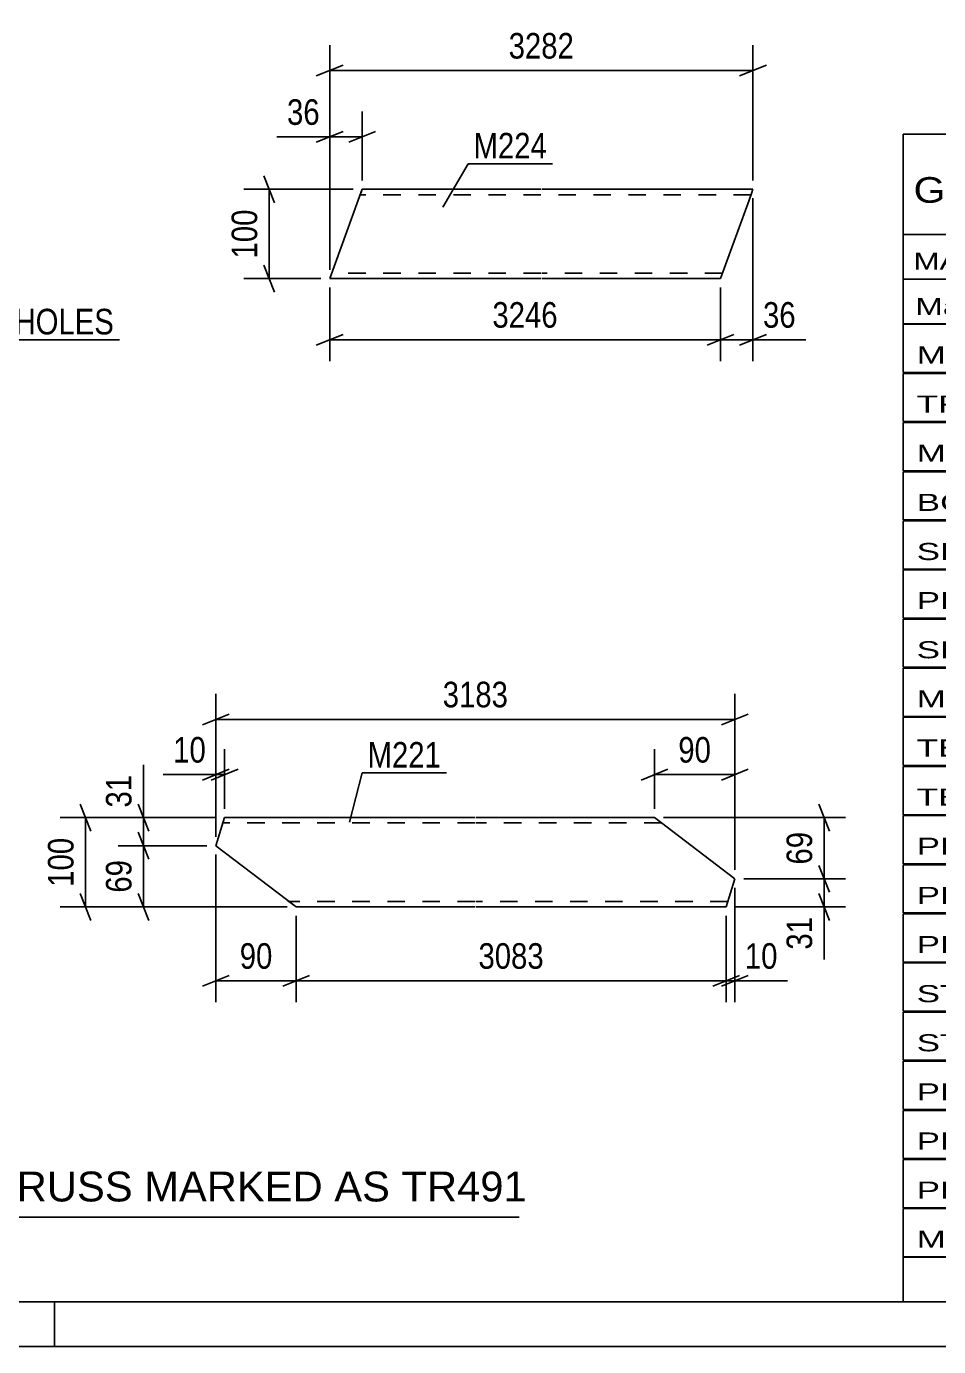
# Model space of a CAD drawing. Header units: millimetres. Extents: x 0 to 841, y 0 to 594.
# Drawn here: x 417.8 to 520, y 0 to 147.8 of the extents above; entities that cross this region are included whole.
import ezdxf

# ---------------------------------------------------------------- set-up
doc = ezdxf.new("R2010")
doc.units = ezdxf.units.MM
doc.linetypes.add('DXK_LINE_DOT2', pattern=[3.9198, 1.9599, -1.9599])
doc.styles.add('Arial', font='ARIAL.TTF', dxfattribs={"height": 0.2})
doc.styles.add('Arial Narrow', font='ARIALN.TTF', dxfattribs={"height": 0.2})

# ---------------------------------------------------------------- blocks, each defined once
blk = doc.blocks.new('Unknown-122569384-1133')
at = {"color": 5, "linetype": 'Continuous'}
for p, q in [((5, 5), (836, 5)), ((421, 0), (421, 5)), ((0, 0), (841, 0))]:
    blk.add_line(p, q, dxfattribs=at)
blk = doc.blocks.new('Part-122569384-7587 - 7581')
at = {"color": 2, "linetype": 'Continuous'}
for p, q in [((455, 128.36), (455.44, 129.56)), ((455.44, 129.56), (475.44, 129.56)), ((475.54, 129.56), (499.18, 129.56)), ((499.05, 129.21), (498.74, 128.36)), ((499.14, 129.47), (499.05, 129.21)), ((499.18, 129.56), (499.14, 129.47)), ((455, 128.36), (451.8, 119.56)), ((495.54, 119.56), (498.74, 128.36)), ((475.44, 119.56), (451.8, 119.56)), ((495.54, 119.56), (475.54, 119.56))]:
    blk.add_line(p, q, dxfattribs=at)
at = {"color": 7, "linetype": 'DXK_LINE_DOT2'}
for p, q in [((475.44, 128.96), (455.22, 128.96)), ((455.4, 129.47), (455.31, 129.21)), ((455.44, 129.56), (455.4, 129.47)), ((498.96, 128.96), (475.54, 128.96)), ((499.18, 129.56), (499.05, 129.21)), ((475.44, 120.16), (452.01, 120.16)), ((495.75, 120.16), (475.54, 120.16))]:
    blk.add_line(p, q, dxfattribs=at)
blk = doc.blocks.new('Part-122569384-19207 - 19206')
at = {"color": 2, "linetype": 'Continuous'}
for p, q in [((439.06, 56.08), (440.04, 59.22)), ((468.05, 59.22), (440.04, 59.22)), ((488.15, 59.22), (468.15, 59.22)), ((497.15, 52.37), (488.15, 59.22)), ((448.05, 49.22), (439.06, 56.08)), ((497.15, 52.37), (496.17, 49.22)), ((468.05, 49.22), (448.05, 49.22)), ((496.17, 49.22), (468.15, 49.22))]:
    blk.add_line(p, q, dxfattribs=at)
at = {"color": 7, "linetype": 'DXK_LINE_DOT2'}
for p, q in [((468.05, 58.62), (439.85, 58.62)), ((488.94, 58.62), (468.15, 58.62)), ((448.05, 49.22), (447.08, 49.96)), ((468.05, 49.82), (447.26, 49.82)), ((496.35, 49.82), (468.15, 49.82))]:
    blk.add_line(p, q, dxfattribs=at)
blk = doc.blocks.new('StraightDimension-122569384-7639 - 7581')
at = {"color": 7, "linetype": 'Continuous'}
for p, q in [((444.43, 131.06), (445.63, 128.06)), ((454.44, 129.56), (442.18, 129.56)), ((445.03, 119.56), (445.03, 129.56)), ((445.63, 118.06), (444.43, 121.06)), ((450.8, 119.56), (442.18, 119.56))]:
    blk.add_line(p, q, dxfattribs=at)
at = {"color": 0}
blk.add_wipeout([(444.28, 127.9), (440.08, 127.9), (440.08, 121.22), (444.28, 121.22)], dxfattribs=at)
at = {"color": 3, "style": 'Arial Narrow'}
blk.add_text('100', height=2.863, rotation=90.0002, dxfattribs=at).set_placement((443.68, 121.82))
blk = doc.blocks.new('StraightDimension-122569384-7615 - 7581')
at = {"color": 7, "linetype": 'Continuous'}
for p, q in [((451.8, 120.56), (451.8, 138.28)), ((455.44, 130.56), (455.44, 138.28)), ((450.3, 134.83), (453.3, 136.03)), ((456.94, 136.03), (453.94, 134.83)), ((451.8, 135.43), (445.89, 135.43)), ((451.8, 135.43), (445.89, 135.43)), ((451.8, 135.43), (455.44, 135.43))]:
    blk.add_line(p, q, dxfattribs=at)
at = {"color": 0}
blk.add_wipeout([(451.27, 136.18), (451.27, 140.38), (446.42, 140.38), (446.42, 136.18)], dxfattribs=at)
at = {"color": 3, "style": 'Arial Narrow'}
blk.add_text('36', height=2.863, dxfattribs=at).set_placement((447.02, 136.78))
blk = doc.blocks.new('StraightDimension-122569384-7590 - 7581')
at = {"color": 7, "linetype": 'Continuous'}
for p, q in [((451.8, 118.56), (451.8, 110.32)), ((495.54, 118.56), (495.54, 110.32)), ((453.3, 113.32), (450.3, 112.12)), ((451.8, 112.72), (495.54, 112.72)), ((494.04, 112.12), (497.04, 113.32))]:
    blk.add_line(p, q, dxfattribs=at)
at = {"color": 0}
blk.add_wipeout([(477.92, 113.47), (477.92, 117.67), (469.41, 117.67), (469.41, 113.47)], dxfattribs=at)
at = {"color": 3, "style": 'Arial Narrow'}
blk.add_text('3246', height=2.863, dxfattribs=at).set_placement((470.01, 114.07))
blk = doc.blocks.new('StraightDimension-122569384-7602 - 7581')
at = {"color": 7, "linetype": 'Continuous'}
for p, q in [((499.18, 128.56), (499.18, 110.32)), ((495.54, 118.56), (495.54, 110.32)), ((494.04, 112.12), (497.04, 113.32)), ((495.54, 112.72), (499.18, 112.72)), ((500.68, 113.32), (497.68, 112.12)), ((499.18, 112.72), (505.08, 112.72)), ((499.18, 112.72), (505.08, 112.72))]:
    blk.add_line(p, q, dxfattribs=at)
at = {"color": 0}
blk.add_wipeout([(504.56, 113.47), (504.56, 117.67), (499.7, 117.67), (499.7, 113.47)], dxfattribs=at)
at = {"color": 3, "style": 'Arial Narrow'}
blk.add_text('36', height=2.863, dxfattribs=at).set_placement((500.3, 114.07))
blk = doc.blocks.new('StraightDimension-122569384-7628 - 7581')
at = {"color": 7, "linetype": 'Continuous'}
for p, q in [((451.8, 120.56), (451.8, 145.7)), ((499.18, 130.56), (499.18, 145.7)), ((453.3, 143.45), (450.3, 142.25)), ((497.68, 142.25), (500.68, 143.45)), ((451.8, 142.85), (499.18, 142.85))]:
    blk.add_line(p, q, dxfattribs=at)
at = {"color": 0}
blk.add_wipeout([(479.74, 143.6), (479.74, 147.8), (471.23, 147.8), (471.23, 143.6)], dxfattribs=at)
at = {"color": 3, "style": 'Arial Narrow'}
blk.add_text('3282', height=2.863, dxfattribs=at).set_placement((471.83, 144.2))
blk = doc.blocks.new('StraightDimension-122569384-19681 - 19206')
at = {"color": 7, "linetype": 'Continuous'}
for p, q in [((423.87, 60.72), (425.07, 57.72)), ((439.04, 59.22), (421.62, 59.22)), ((424.47, 49.22), (424.47, 59.22)), ((425.07, 47.72), (423.87, 50.72)), ((447.05, 49.22), (421.62, 49.22))]:
    blk.add_line(p, q, dxfattribs=at)
at = {"color": 0}
blk.add_wipeout([(423.72, 57.57), (419.52, 57.57), (419.52, 50.88), (423.72, 50.88)], dxfattribs=at)
at = {"color": 3, "style": 'Arial Narrow'}
blk.add_text('100', height=2.863, rotation=90.0002, dxfattribs=at).set_placement((423.12, 51.48))
blk = doc.blocks.new('StraightDimension-122569384-19372 - 19206')
at = {"color": 7, "linetype": 'Continuous'}
for p, q in [((430.96, 59.22), (430.96, 65.13)), ((430.96, 59.22), (430.96, 65.13)), ((430.36, 60.72), (431.56, 57.72)), ((439.04, 59.22), (428.11, 59.22)), ((430.96, 56.08), (430.96, 59.22)), ((431.56, 54.58), (430.36, 57.58)), ((438.06, 56.08), (428.11, 56.08))]:
    blk.add_line(p, q, dxfattribs=at)
at = {"color": 0}
blk.add_wipeout([(430.21, 64.61), (426.01, 64.61), (426.01, 59.75), (430.21, 59.75)], dxfattribs=at)
at = {"color": 3, "style": 'Arial Narrow'}
blk.add_text('31', height=2.863, rotation=90.0002, dxfattribs=at).set_placement((429.61, 60.35))
blk = doc.blocks.new('StraightDimension-122569384-19364 - 19206')
at = {"color": 7, "linetype": 'Continuous'}
for p, q in [((506.55, 60.72), (507.75, 57.72)), ((489.15, 59.22), (509.55, 59.22)), ((507.15, 52.37), (507.15, 59.22)), ((507.75, 50.87), (506.55, 53.87)), ((498.15, 52.37), (509.55, 52.37))]:
    blk.add_line(p, q, dxfattribs=at)
at = {"color": 0}
blk.add_wipeout([(506.4, 58.22), (502.2, 58.22), (502.2, 53.37), (506.4, 53.37)], dxfattribs=at)
at = {"color": 3, "style": 'Arial Narrow'}
blk.add_text('69', height=2.863, rotation=90.0002, dxfattribs=at).set_placement((505.8, 53.97))
blk = doc.blocks.new('StraightDimension-122569384-19356 - 19206')
at = {"color": 7, "linetype": 'Continuous'}
for p, q in [((488.15, 60.22), (488.15, 66.88)), ((497.15, 53.37), (497.15, 66.88)), ((486.65, 63.43), (489.65, 64.63)), ((488.15, 64.03), (497.15, 64.03)), ((498.65, 64.63), (495.65, 63.43))]:
    blk.add_line(p, q, dxfattribs=at)
at = {"color": 0}
blk.add_wipeout([(495.08, 64.78), (495.08, 68.98), (490.22, 68.98), (490.22, 64.78)], dxfattribs=at)
at = {"color": 3, "style": 'Arial Narrow'}
blk.add_text('90', height=2.863, dxfattribs=at).set_placement((490.82, 65.38))
blk = doc.blocks.new('StraightDimension-122569384-19360 - 19206')
at = {"color": 7, "linetype": 'Continuous'}
for p, q in [((439.06, 57.08), (439.06, 66.88)), ((440.04, 60.22), (440.04, 66.88)), ((439.06, 64.03), (433.15, 64.03)), ((439.06, 64.03), (433.15, 64.03)), ((437.56, 63.43), (440.56, 64.63)), ((441.54, 64.63), (438.54, 63.43)), ((439.06, 64.03), (440.04, 64.03))]:
    blk.add_line(p, q, dxfattribs=at)
at = {"color": 0}
blk.add_wipeout([(438.53, 64.78), (438.53, 68.98), (433.68, 68.98), (433.68, 64.78)], dxfattribs=at)
at = {"color": 3, "style": 'Arial Narrow'}
blk.add_text('10', height=2.863, dxfattribs=at).set_placement((434.28, 65.38))
blk = doc.blocks.new('StraightDimension-122569384-19373 - 19206')
at = {"color": 7, "linetype": 'Continuous'}
for p, q in [((430.36, 57.58), (431.56, 54.58)), ((438.06, 56.08), (428.11, 56.08)), ((430.96, 49.22), (430.96, 56.08)), ((431.56, 47.72), (430.36, 50.72)), ((447.05, 49.22), (428.11, 49.22))]:
    blk.add_line(p, q, dxfattribs=at)
at = {"color": 0}
blk.add_wipeout([(430.21, 55.08), (426.01, 55.08), (426.01, 50.22), (430.21, 50.22)], dxfattribs=at)
at = {"color": 3, "style": 'Arial Narrow'}
blk.add_text('69', height=2.863, rotation=90.0002, dxfattribs=at).set_placement((429.61, 50.82))
blk = doc.blocks.new('StraightDimension-122569384-19365 - 19206')
at = {"color": 7, "linetype": 'Continuous'}
for p, q in [((506.55, 53.87), (507.75, 50.87)), ((498.15, 52.37), (509.55, 52.37)), ((507.15, 49.22), (507.15, 52.37)), ((507.75, 47.72), (506.55, 50.72)), ((497.17, 49.22), (509.55, 49.22)), ((507.15, 49.22), (507.15, 43.32)), ((507.15, 49.22), (507.15, 43.32))]:
    blk.add_line(p, q, dxfattribs=at)
at = {"color": 0}
blk.add_wipeout([(506.4, 48.7), (502.2, 48.7), (502.2, 43.84), (506.4, 43.84)], dxfattribs=at)
at = {"color": 3, "style": 'Arial Narrow'}
blk.add_text('31', height=2.863, rotation=90.0002, dxfattribs=at).set_placement((505.8, 44.44))
blk = doc.blocks.new('StraightDimension-122569384-19380 - 19206')
at = {"color": 7, "linetype": 'Continuous'}
for p, q in [((439.06, 57.08), (439.06, 73.07)), ((497.15, 53.37), (497.15, 73.07)), ((440.56, 70.82), (437.56, 69.62)), ((439.06, 70.22), (497.15, 70.22)), ((495.65, 69.62), (498.65, 70.82))]:
    blk.add_line(p, q, dxfattribs=at)
at = {"color": 0}
blk.add_wipeout([(472.36, 70.97), (472.36, 75.17), (463.85, 75.17), (463.85, 70.97)], dxfattribs=at)
at = {"color": 3, "style": 'Arial Narrow'}
blk.add_text('3183', height=2.863, dxfattribs=at).set_placement((464.45, 71.57))
blk = doc.blocks.new('StraightDimension-122569384-19630 - 19206')
at = {"color": 7, "linetype": 'Continuous'}
for p, q in [((497.15, 51.37), (497.15, 38.55)), ((496.17, 48.22), (496.17, 38.55)), ((494.67, 40.35), (497.67, 41.55)), ((498.65, 41.55), (495.65, 40.35)), ((496.17, 40.95), (497.15, 40.95)), ((497.15, 40.95), (503.05, 40.95)), ((497.15, 40.95), (503.05, 40.95))]:
    blk.add_line(p, q, dxfattribs=at)
at = {"color": 0}
blk.add_wipeout([(502.53, 41.7), (502.53, 45.9), (497.67, 45.9), (497.67, 41.7)], dxfattribs=at)
at = {"color": 3, "style": 'Arial Narrow'}
blk.add_text('10', height=2.863, dxfattribs=at).set_placement((498.27, 42.3))
blk = doc.blocks.new('StraightDimension-122569384-19631 - 19206')
at = {"color": 7, "linetype": 'Continuous'}
for p, q in [((448.05, 48.22), (448.05, 38.55)), ((496.17, 48.22), (496.17, 38.55)), ((449.55, 41.55), (446.55, 40.35)), ((494.67, 40.35), (497.67, 41.55)), ((448.05, 40.95), (496.17, 40.95))]:
    blk.add_line(p, q, dxfattribs=at)
at = {"color": 0}
blk.add_wipeout([(476.37, 41.7), (476.37, 45.9), (467.85, 45.9), (467.85, 41.7)], dxfattribs=at)
at = {"color": 3, "style": 'Arial Narrow'}
blk.add_text('3083', height=2.863, dxfattribs=at).set_placement((468.45, 42.3))
blk = doc.blocks.new('StraightDimension-122569384-19632 - 19206')
at = {"color": 7, "linetype": 'Continuous'}
for p, q in [((439.06, 55.08), (439.06, 38.55)), ((448.05, 48.22), (448.05, 38.55)), ((437.56, 40.35), (440.56, 41.55)), ((449.55, 41.55), (446.55, 40.35)), ((439.06, 40.95), (448.05, 40.95))]:
    blk.add_line(p, q, dxfattribs=at)
at = {"color": 0}
blk.add_wipeout([(445.98, 41.7), (445.98, 45.9), (441.13, 45.9), (441.13, 41.7)], dxfattribs=at)
at = {"color": 3, "style": 'Arial Narrow'}
blk.add_text('90', height=2.863, dxfattribs=at).set_placement((441.73, 42.3))
blk = doc.blocks.new('Unknown-122569384-23010')
at = {"color": 7, "linetype": 'Continuous'}
for p, q in [((516, 135.75), (676, 135.75)), ((516, 124.5), (516, 135.75)), ((676, 135.75), (676, 124.5)), ((516, 124.5), (676, 124.5)), ((516, 124.5), (516, 119.5)), ((676, 124.5), (676, 119.5)), ((516, 119.5), (676, 119.5)), ((516, 119.5), (516, 114.5)), ((540, 119.5), (540, 114.5)), ((575.5, 119.5), (575.5, 114.5)), ((601.5, 119.5), (601.5, 114.5)), ((614.5, 119.5), (614.5, 114.5)), ((632, 119.5), (632, 114.5)), ((654, 119.5), (654, 114.5)), ((676, 119.5), (676, 114.5)), ((516, 114.5), (676, 114.5)), ((516, 114.45), (516, 109.05)), ((516, 114.45), (676, 114.45)), ((540, 114.5), (540, 109)), ((575.5, 114.5), (575.5, 109)), ((601.5, 114.5), (601.5, 109)), ((614.5, 114.5), (614.5, 109)), ((632, 114.5), (632, 109)), ((654, 114.5), (654, 109)), ((676, 114.45), (676, 109.05)), ((516, 109.05), (676, 109.05)), ((516, 108.95), (516, 103.55)), ((516, 108.95), (676, 108.95)), ((540, 109), (540, 103.5)), ((575.5, 109), (575.5, 103.5)), ((601.5, 109), (601.5, 103.5)), ((614.5, 109), (614.5, 103.5)), ((632, 109), (632, 103.5)), ((654, 109), (654, 103.5)), ((676, 108.95), (676, 103.55)), ((516, 103.55), (676, 103.55)), ((540, 103.5), (540, 98)), ((575.5, 103.5), (575.5, 98)), ((601.5, 103.5), (601.5, 98)), ((614.5, 103.5), (614.5, 98)), ((632, 103.5), (632, 98)), ((654, 103.5), (654, 98)), ((516, 103.45), (516, 98.05)), ((516, 103.45), (676, 103.45)), ((676, 103.45), (676, 98.05)), ((516, 98.05), (676, 98.05)), ((516, 97.95), (516, 92.55)), ((516, 97.95), (676, 97.95)), ((540, 98), (540, 92.5)), ((575.5, 98), (575.5, 92.5)), ((601.5, 98), (601.5, 92.5)), ((614.5, 98), (614.5, 92.5)), ((632, 98), (632, 92.5)), ((654, 98), (654, 92.5)), ((676, 97.95), (676, 92.55)), ((516, 92.55), (676, 92.55)), ((516, 92.45), (516, 87.05)), ((516, 92.45), (676, 92.45)), ((540, 92.5), (540, 87)), ((575.5, 92.5), (575.5, 87)), ((601.5, 92.5), (601.5, 87)), ((614.5, 92.5), (614.5, 87)), ((632, 92.5), (632, 87)), ((654, 92.5), (654, 87)), ((676, 92.45), (676, 87.05)), ((516, 87.05), (676, 87.05)), ((516, 86.95), (516, 81.55)), ((516, 86.95), (676, 86.95)), ((540, 87), (540, 81.5)), ((575.5, 87), (575.5, 81.5)), ((601.5, 87), (601.5, 81.5)), ((614.5, 87), (614.5, 81.5)), ((632, 87), (632, 81.5)), ((654, 87), (654, 81.5)), ((676, 86.95), (676, 81.55)), ((516, 81.55), (676, 81.55)), ((516, 81.45), (516, 76.05)), ((516, 81.45), (676, 81.45)), ((540, 81.5), (540, 76)), ((575.5, 81.5), (575.5, 76)), ((601.5, 81.5), (601.5, 76)), ((614.5, 81.5), (614.5, 76)), ((632, 81.5), (632, 76)), ((654, 81.5), (654, 76)), ((676, 81.45), (676, 76.05)), ((516, 76.05), (676, 76.05)), ((516, 75.95), (516, 70.55)), ((516, 75.95), (676, 75.95)), ((540, 76), (540, 70.5)), ((575.5, 76), (575.5, 70.5)), ((601.5, 76), (601.5, 70.5)), ((614.5, 76), (614.5, 70.5)), ((632, 76), (632, 70.5)), ((654, 76), (654, 70.5)), ((676, 75.95), (676, 70.55)), ((516, 70.55), (676, 70.55)), ((516, 70.45), (516, 65.05)), ((516, 70.45), (676, 70.45)), ((540, 70.5), (540, 65)), ((575.5, 70.5), (575.5, 65)), ((601.5, 70.5), (601.5, 65)), ((614.5, 70.5), (614.5, 65)), ((632, 70.5), (632, 65)), ((654, 70.5), (654, 65)), ((676, 70.45), (676, 65.05)), ((516, 65.05), (676, 65.05)), ((516, 64.95), (516, 59.55)), ((516, 64.95), (676, 64.95)), ((540, 65), (540, 59.5)), ((575.5, 65), (575.5, 59.5)), ((601.5, 65), (601.5, 59.5)), ((614.5, 65), (614.5, 59.5)), ((632, 65), (632, 59.5)), ((654, 65), (654, 59.5)), ((676, 64.95), (676, 59.55)), ((516, 59.55), (676, 59.55)), ((516, 59.45), (516, 54.05)), ((516, 59.45), (676, 59.45)), ((540, 59.5), (540, 54)), ((575.5, 59.5), (575.5, 54)), ((601.5, 59.5), (601.5, 54)), ((614.5, 59.5), (614.5, 54)), ((632, 59.5), (632, 54)), ((654, 59.5), (654, 54)), ((676, 59.45), (676, 54.05)), ((516, 54.05), (676, 54.05)), ((516, 53.95), (516, 48.55)), ((516, 53.95), (676, 53.95)), ((540, 54), (540, 48.5)), ((575.5, 54), (575.5, 48.5)), ((601.5, 54), (601.5, 48.5)), ((614.5, 54), (614.5, 48.5)), ((632, 54), (632, 48.5)), ((654, 54), (654, 48.5)), ((676, 53.95), (676, 48.55)), ((516, 48.55), (676, 48.55)), ((516, 48.45), (516, 43.05)), ((516, 48.45), (676, 48.45)), ((540, 48.5), (540, 43)), ((575.5, 48.5), (575.5, 43)), ((601.5, 48.5), (601.5, 43)), ((614.5, 48.5), (614.5, 43)), ((632, 48.5), (632, 43)), ((654, 48.5), (654, 43)), ((676, 48.45), (676, 43.05)), ((516, 43.05), (676, 43.05)), ((516, 42.95), (516, 37.55)), ((516, 42.95), (676, 42.95)), ((540, 43), (540, 37.5)), ((575.5, 43), (575.5, 37.5)), ((601.5, 43), (601.5, 37.5)), ((614.5, 43), (614.5, 37.5)), ((632, 43), (632, 37.5)), ((654, 43), (654, 37.5)), ((676, 42.95), (676, 37.55)), ((516, 37.55), (676, 37.55)), ((516, 37.45), (516, 32.05)), ((516, 37.45), (676, 37.45)), ((540, 37.5), (540, 32)), ((575.5, 37.5), (575.5, 32)), ((601.5, 37.5), (601.5, 32)), ((614.5, 37.5), (614.5, 32)), ((632, 37.5), (632, 32)), ((654, 37.5), (654, 32)), ((676, 37.45), (676, 32.05)), ((516, 32.05), (676, 32.05)), ((516, 31.95), (516, 26.55)), ((516, 31.95), (676, 31.95)), ((540, 32), (540, 26.5)), ((575.5, 32), (575.5, 26.5)), ((601.5, 32), (601.5, 26.5)), ((614.5, 32), (614.5, 26.5)), ((632, 32), (632, 26.5)), ((654, 32), (654, 26.5)), ((676, 31.95), (676, 26.55)), ((516, 26.55), (676, 26.55)), ((516, 26.45), (516, 21.05)), ((516, 26.45), (676, 26.45)), ((540, 26.5), (540, 21)), ((575.5, 26.5), (575.5, 21)), ((601.5, 26.5), (601.5, 21)), ((614.5, 26.5), (614.5, 21)), ((632, 26.5), (632, 21)), ((654, 26.5), (654, 21)), ((676, 26.45), (676, 21.05)), ((516, 21.05), (676, 21.05)), ((516, 20.95), (516, 15.55)), ((516, 20.95), (676, 20.95)), ((540, 21), (540, 15.5)), ((575.5, 21), (575.5, 15.5)), ((601.5, 21), (601.5, 15.5)), ((614.5, 21), (614.5, 15.5)), ((632, 21), (632, 15.5)), ((654, 21), (654, 15.5)), ((676, 20.95), (676, 15.55)), ((516, 15.55), (676, 15.55)), ((516, 15.45), (516, 10.05)), ((516, 15.45), (676, 15.45)), ((540, 15.5), (540, 10)), ((575.5, 15.5), (575.5, 10)), ((601.5, 15.5), (601.5, 10)), ((614.5, 15.5), (614.5, 10)), ((632, 15.5), (632, 10)), ((654, 15.5), (654, 10)), ((676, 15.45), (676, 10.05)), ((516, 10.05), (676, 10.05)), ((516, 10), (676, 10)), ((516, 10), (516, 5)), ((632, 10), (632, 5)), ((654, 10), (654, 5)), ((676, 10), (676, 5)), ((516, 5), (676, 5))]:
    blk.add_line(p, q, dxfattribs=at)
at = {"color": 7, "style": 'Arial Narrow'}
for s, height, width, p in [('GENERAL NOTES & WELD DETAILS :', 2.8633, 1.4, (517.15, 128.06)), ('REFER TYP DRAWING TYP-01', 1.9089, 1.6, (600.7, 128.16)), ("MATERIAL LIST FOR ASSEMBLY MK'D", 1.9089, 1.6, (517.15, 120.56)), ('TR491', 1.909, 1.794707, (609.9, 120.47)), ('1', 1.91, 1.794707, (638.08, 120.56)), ('No. Required', 1.9089, 1.6, (647.41, 120.56)), ('Mark', 1.909, 1.7, (517.34, 115.5)), ('Profile', 1.909, 1.7, (550.41, 115.5)), ('Material', 1.909, 1.7, (580.54, 115.56)), ('No.', 1.909, 1.7, (605.5, 115.56)), ('Length', 1.909, 1.7, (616, 115.56)), ('Area', 1.909, 1.7, (638.5, 115.56)), ('Weight', 1.909, 1.7, (658, 115.56))]:
    blk.add_text(s, height=height, dxfattribs=dict(at, width=width)).set_placement(p)
at = {"color": 7, "linetype": 'Continuous', "style": 'Arial Narrow'}
for s, height, width, p in [('M224', 1.909, 1.794707, (517.5, 110.06)), ('SHS100*6', 1.909, 1.794707, (542, 110.06)), ('E350', 1.909, 1.794707, (581.74, 110.06)), ('8', 1.91, 1.794707, (605.86, 110.06)), ('3282', 1.909, 1.794707, (618.58, 110.06)), ('1.3', 1.909, 1.794707, (642.32, 110.06)), ('459.8', 1.909, 1.794707, (658.96, 110.06)), ('TR491', 1.909, 1.794707, (517.5, 104.56)), ('SHS100*8', 1.909, 1.794707, (542, 104.56)), ('E350', 1.909, 1.794707, (581.74, 104.56)), ('1', 1.91, 1.794707, (605.86, 104.56)), ('17502', 1.909, 1.794707, (616.4, 104.56)), ('7.0', 1.909, 1.794707, (642.32, 104.56)), ('404.5', 1.909, 1.794707, (658.96, 104.56)), ('M221', 1.909, 1.794707, (517.5, 99.06)), ('SHS100*6', 1.909, 1.794707, (542, 99.06)), ('E350', 1.909, 1.794707, (581.74, 99.06)), ('7', 1.91, 1.794707, (605.86, 99.06)), ('3183', 1.909, 1.794707, (618.58, 99.06)), ('1.2', 1.909, 1.794707, (642.32, 99.06)), ('384.8', 1.909, 1.794707, (658.96, 99.06)), ('BC179', 1.909, 1.794707, (517.5, 93.56)), ('SHS100*6', 1.909, 1.794707, (542, 93.56)), ('E350', 1.909, 1.794707, (581.74, 93.56)), ('1', 1.91, 1.794707, (605.86, 93.56)), ('17782', 1.909, 1.794707, (616.4, 93.56)), ('7.1', 1.909, 1.794707, (642.32, 93.56)), ('314.9', 1.909, 1.794707, (658.96, 93.56)), ('SP20', 1.909, 1.794707, (517.5, 88.06)), ('PL20*380', 1.909, 1.794707, (542, 88.06)), ('E350', 1.909, 1.794707, (581.74, 88.06)), ('6', 1.91, 1.794707, (605.86, 88.06)), ('380', 1.909, 1.794707, (620.77, 88.06)), ('0.3', 1.909, 1.794707, (642.32, 88.06)), ('136.0', 1.909, 1.794707, (658.96, 88.06)), ('PL581', 1.909, 1.794707, (517.5, 82.56)), ('PL12*300', 1.909, 1.794707, (542, 82.56)), ('E350', 1.909, 1.794707, (581.74, 82.56)), ('13', 1.909, 1.794707, (604.76, 82.56)), ('310', 1.909, 1.794707, (620.77, 82.56)), ('0.2', 1.909, 1.794707, (642.32, 82.56)), ('113.9', 1.909, 1.794707, (658.96, 82.56)), ('SP19', 1.909, 1.794707, (517.5, 77.06)), ('PL16*325', 1.909, 1.794707, (542, 77.06)), ('E350', 1.909, 1.794707, (581.74, 77.06)), ('4', 1.91, 1.794707, (605.86, 77.06)), ('325', 1.909, 1.794707, (620.77, 77.06)), ('0.2', 1.909, 1.794707, (642.32, 77.06)), ('53.1', 1.909, 1.794707, (661.14, 77.06)), ('M1362', 1.909, 1.794707, (517.5, 71.56)), ('RHS100*100*6', 1.9089, 1.794707, (542, 71.56)), ('E350', 1.909, 1.794707, (581.74, 71.56)), ('13', 1.909, 1.794707, (604.76, 71.56)), ('196', 1.909, 1.794707, (620.77, 71.56)), ('0.1', 1.909, 1.794707, (642.32, 71.56)), ('45.1', 1.909, 1.794707, (661.14, 71.56)), ('RHS150*110*6', 1.9089, 1.794707, (542, 66.06)), ('E350', 1.909, 1.794707, (581.74, 66.06)), ('3', 1.91, 1.794707, (605.86, 66.06)), ('200', 1.909, 1.794707, (620.77, 66.06)), ('0.1', 1.909, 1.794707, (642.32, 66.06)), ('14.0', 1.909, 1.794707, (661.14, 66.06)), ('TB74', 1.909, 1.794707, (517.5, 66.06)), ('TB48', 1.909, 1.794707, (517.5, 60.56)), ('RHS150*110*6', 1.9089, 1.794707, (542, 60.56)), ('E350', 1.909, 1.794707, (581.74, 60.56)), ('3', 1.91, 1.794707, (605.86, 60.56)), ('180', 1.909, 1.794707, (620.77, 60.56)), ('0.1', 1.909, 1.794707, (642.32, 60.56)), ('12.6', 1.909, 1.794707, (661.14, 60.56)), ('PL538', 1.909, 1.794707, (517.5, 55.06)), ('PL10*150', 1.909, 1.794707, (542, 55.06)), ('E350', 1.909, 1.794707, (581.74, 55.06)), ('6', 1.91, 1.794707, (605.86, 55.06)), ('170', 1.909, 1.794707, (620.77, 55.06)), ('0.1', 1.909, 1.794707, (642.32, 55.06)), ('12.0', 1.909, 1.794707, (661.14, 55.06)), ('PL99', 1.909, 1.794707, (517.5, 49.56)), ('PL12*337', 1.909, 1.794707, (542, 49.56)), ('E350', 1.909, 1.794707, (581.74, 49.56)), ('1', 1.91, 1.794707, (605.86, 49.56)), ('391', 1.909, 1.794707, (620.77, 49.56)), ('0.3', 1.909, 1.794707, (642.32, 49.56)), ('11.6', 1.909, 1.794707, (661.14, 49.56)), ('PL346', 1.909, 1.794707, (517.5, 44.06)), ('PL12*338', 1.909, 1.794707, (542, 44.06)), ('E350', 1.909, 1.794707, (581.74, 44.06)), ('1', 1.91, 1.794707, (605.86, 44.06)), ('391', 1.909, 1.794707, (620.77, 44.06)), ('0.3', 1.909, 1.794707, (642.32, 44.06)), ('11.6', 1.909, 1.794707, (661.14, 44.06)), ('ST33', 1.909, 1.794707, (517.5, 38.56)), ('PL8*100', 1.909, 1.794707, (542, 38.56)), ('E350', 1.909, 1.794707, (581.74, 38.56)), ('24', 1.909, 1.794707, (604.76, 38.56)), ('135', 1.909, 1.794707, (620.77, 38.56)), ('0.0', 1.909, 1.794707, (642.32, 38.56)), ('10.0', 1.909, 1.794707, (661.14, 38.56)), ('ST32', 1.909, 1.794707, (517.5, 33.06)), ('PL8*100', 1.909, 1.794707, (542, 33.06)), ('E350', 1.909, 1.794707, (581.74, 33.06)), ('24', 1.909, 1.794707, (604.76, 33.06)), ('121', 1.909, 1.794707, (620.77, 33.06)), ('0.0', 1.909, 1.794707, (642.32, 33.06)), ('8.9', 1.909, 1.794707, (663.33, 33.06)), ('PL100', 1.909, 1.794707, (517.5, 27.56)), ('PL10*120', 1.909, 1.794707, (542, 27.56)), ('E350', 1.909, 1.794707, (581.74, 27.56)), ('2', 1.91, 1.794707, (605.86, 27.56)), ('391', 1.909, 1.794707, (620.77, 27.56)), ('0.1', 1.909, 1.794707, (642.32, 27.56)), ('7.4', 1.909, 1.794707, (663.33, 27.56)), ('PL163', 1.909, 1.794707, (517.5, 22.06)), ('PL12*167', 1.909, 1.794707, (542, 22.06)), ('E350', 1.909, 1.794707, (581.74, 22.06)), ('2', 1.91, 1.794707, (605.86, 22.06)), ('219', 1.909, 1.794707, (620.77, 22.06)), ('0.1', 1.909, 1.794707, (642.32, 22.06)), ('5.1', 1.909, 1.794707, (663.33, 22.06)), ('PL164', 1.909, 1.794707, (517.5, 16.56)), ('PL10*120', 1.909, 1.794707, (542, 16.56)), ('E350', 1.909, 1.794707, (581.74, 16.56)), ('2', 1.91, 1.794707, (605.86, 16.56)), ('219', 1.909, 1.794707, (620.77, 16.56)), ('0.1', 1.909, 1.794707, (642.32, 16.56)), ('4.1', 1.909, 1.794707, (663.33, 16.56)), ('M1450', 1.909, 1.794707, (517.5, 11.06)), ('RHS100*100*6', 1.9089, 1.794707, (542, 11.06)), ('E350', 1.909, 1.794707, (581.74, 11.06)), ('1', 1.91, 1.794707, (605.86, 11.06)), ('220', 1.909, 1.794707, (620.77, 11.06)), ('0.1', 1.909, 1.794707, (642.32, 11.06)), ('3.9', 1.909, 1.794707, (663.33, 11.06)), ('Total', 1.909, 1.7, (618.33, 6.5)), ('42.5', 1.909, 1.794707, (639.64, 6.5)), ('2013.5', 1.909, 1.794707, (656.77, 6.5))]:
    blk.add_text(s, height=height, dxfattribs=dict(at, width=width)).set_placement(p)
blk = doc.blocks.new('Unknown-122569384-23011')
at = {"color": 7, "linetype": 'Continuous'}
blk.add_line((403, 14.5), (473, 14.5), dxfattribs=at)
at = {"color": 7, "style": 'Arial'}
blk.add_text('ONE-TRUSS MARKED AS TR491', height=3.3428, dxfattribs=at).set_placement((402.24, 16.25))
blk = doc.blocks.new('Mark-122569384-7583 - 7581')
at = {"color": 0}
blk.add_wipeout([(476.13, 133.02), (476.13, 136.02), (467.9, 136.02), (467.9, 133.02)], dxfattribs=at)
blk.add_wipeout([(476.13, 133.02), (476.13, 136.02), (467.9, 136.02), (467.9, 133.02)], dxfattribs=at)
at = {"color": 30, "linetype": 'Continuous'}
for p, q in [((464.46, 127.58), (467.3, 132.42)), ((467.3, 132.42), (476.73, 132.42))]:
    blk.add_line(p, q, dxfattribs=at)
at = {"color": 3, "style": 'Arial Narrow'}
blk.add_text('M224', height=2.863, dxfattribs=at).set_placement((467.9, 133.02))
blk = doc.blocks.new('Mark-122569384-1251 - 1220')
at = {"color": 0}
for points in [[(403.95, 113.32), (403.95, 116.32), (402.13, 116.32), (402.13, 113.32)], [(406.68, 113.32), (406.68, 116.32), (404.85, 116.32), (404.85, 113.32)], [(411.24, 113.32), (411.24, 116.32), (407.58, 116.32), (407.58, 113.32)], [(427.67, 113.32), (427.67, 116.32), (412.14, 116.32), (412.14, 113.32)]]:
    blk.add_wipeout(points, dxfattribs=at)
for points in [[(403.95, 113.32), (403.95, 116.32), (402.13, 116.32), (402.13, 113.32)], [(406.68, 113.32), (406.68, 116.32), (404.85, 116.32), (404.85, 113.32)], [(411.24, 113.32), (411.24, 116.32), (407.58, 116.32), (407.58, 113.32)], [(427.67, 113.32), (427.67, 116.32), (412.14, 116.32), (412.14, 113.32)]]:
    blk.add_wipeout(points, dxfattribs=at)
at = {"color": 7, "linetype": 'Continuous'}
for p, q in [((388.8, 129.65), (401.53, 112.72)), ((401.53, 112.72), (428.27, 112.72))]:
    blk.add_line(p, q, dxfattribs=at)
at = {"color": 3, "style": 'Arial Narrow'}
for s, height, p in [('4', 2.86, (402.13, 113.32)), ('#', 2.86, (404.85, 113.32)), ('18', 2.863, (407.58, 113.32)), ('Ø  HOLES', 2.863, (412.14, 113.32))]:
    blk.add_text(s, height=height, dxfattribs=at).set_placement(p)
blk = doc.blocks.new('Mark-122569384-19386 - 19206')
at = {"color": 0}
blk.add_wipeout([(464.26, 64.82), (464.26, 67.82), (456.04, 67.82), (456.04, 64.82)], dxfattribs=at)
blk.add_wipeout([(464.26, 64.82), (464.26, 67.82), (456.04, 67.82), (456.04, 64.82)], dxfattribs=at)
at = {"color": 30, "linetype": 'Continuous'}
for p, q in [((454.03, 58.71), (455.44, 64.22)), ((455.44, 64.22), (464.86, 64.22))]:
    blk.add_line(p, q, dxfattribs=at)
at = {"color": 3, "style": 'Arial Narrow'}
blk.add_text('M221', height=2.863, dxfattribs=at).set_placement((456.04, 64.82))

msp = doc.modelspace()

# ---------------------------------------------------------------- block references
for name in ['Unknown-122569384-1133', 'Unknown-122569384-23010', 'Part-122569384-7587 - 7581', 'Part-122569384-19207 - 19206', 'Unknown-122569384-23011']:
    msp.add_blockref(name, (0, 0))

# ---------------------------------------------------------------- next in the draw order: block references
for name in ['StraightDimension-122569384-7639 - 7581', 'Mark-122569384-1251 - 1220', 'StraightDimension-122569384-19681 - 19206', 'StraightDimension-122569384-19364 - 19206']:
    msp.add_blockref(name, (0, 0))

# ---------------------------------------------------------------- next in the draw order: block references
for name in ['StraightDimension-122569384-7615 - 7581', 'StraightDimension-122569384-7590 - 7581', 'StraightDimension-122569384-19356 - 19206', 'StraightDimension-122569384-19372 - 19206']:
    msp.add_blockref(name, (0, 0))

# ---------------------------------------------------------------- next in the draw order: block references
for name in ['StraightDimension-122569384-7602 - 7581', 'StraightDimension-122569384-19360 - 19206', 'StraightDimension-122569384-19365 - 19206']:
    msp.add_blockref(name, (0, 0))

# ---------------------------------------------------------------- next in the draw order: block references
for name in ['StraightDimension-122569384-7628 - 7581', 'StraightDimension-122569384-19373 - 19206', 'StraightDimension-122569384-19630 - 19206']:
    msp.add_blockref(name, (0, 0))

# ---------------------------------------------------------------- next in the draw order: block references
for name in ['Mark-122569384-7583 - 7581', 'StraightDimension-122569384-19380 - 19206', 'StraightDimension-122569384-19631 - 19206']:
    msp.add_blockref(name, (0, 0))

# ---------------------------------------------------------------- next in the draw order: block references
for name in ['Mark-122569384-19386 - 19206', 'StraightDimension-122569384-19632 - 19206']:
    msp.add_blockref(name, (0, 0))

doc.saveas('drawing.dxf')
